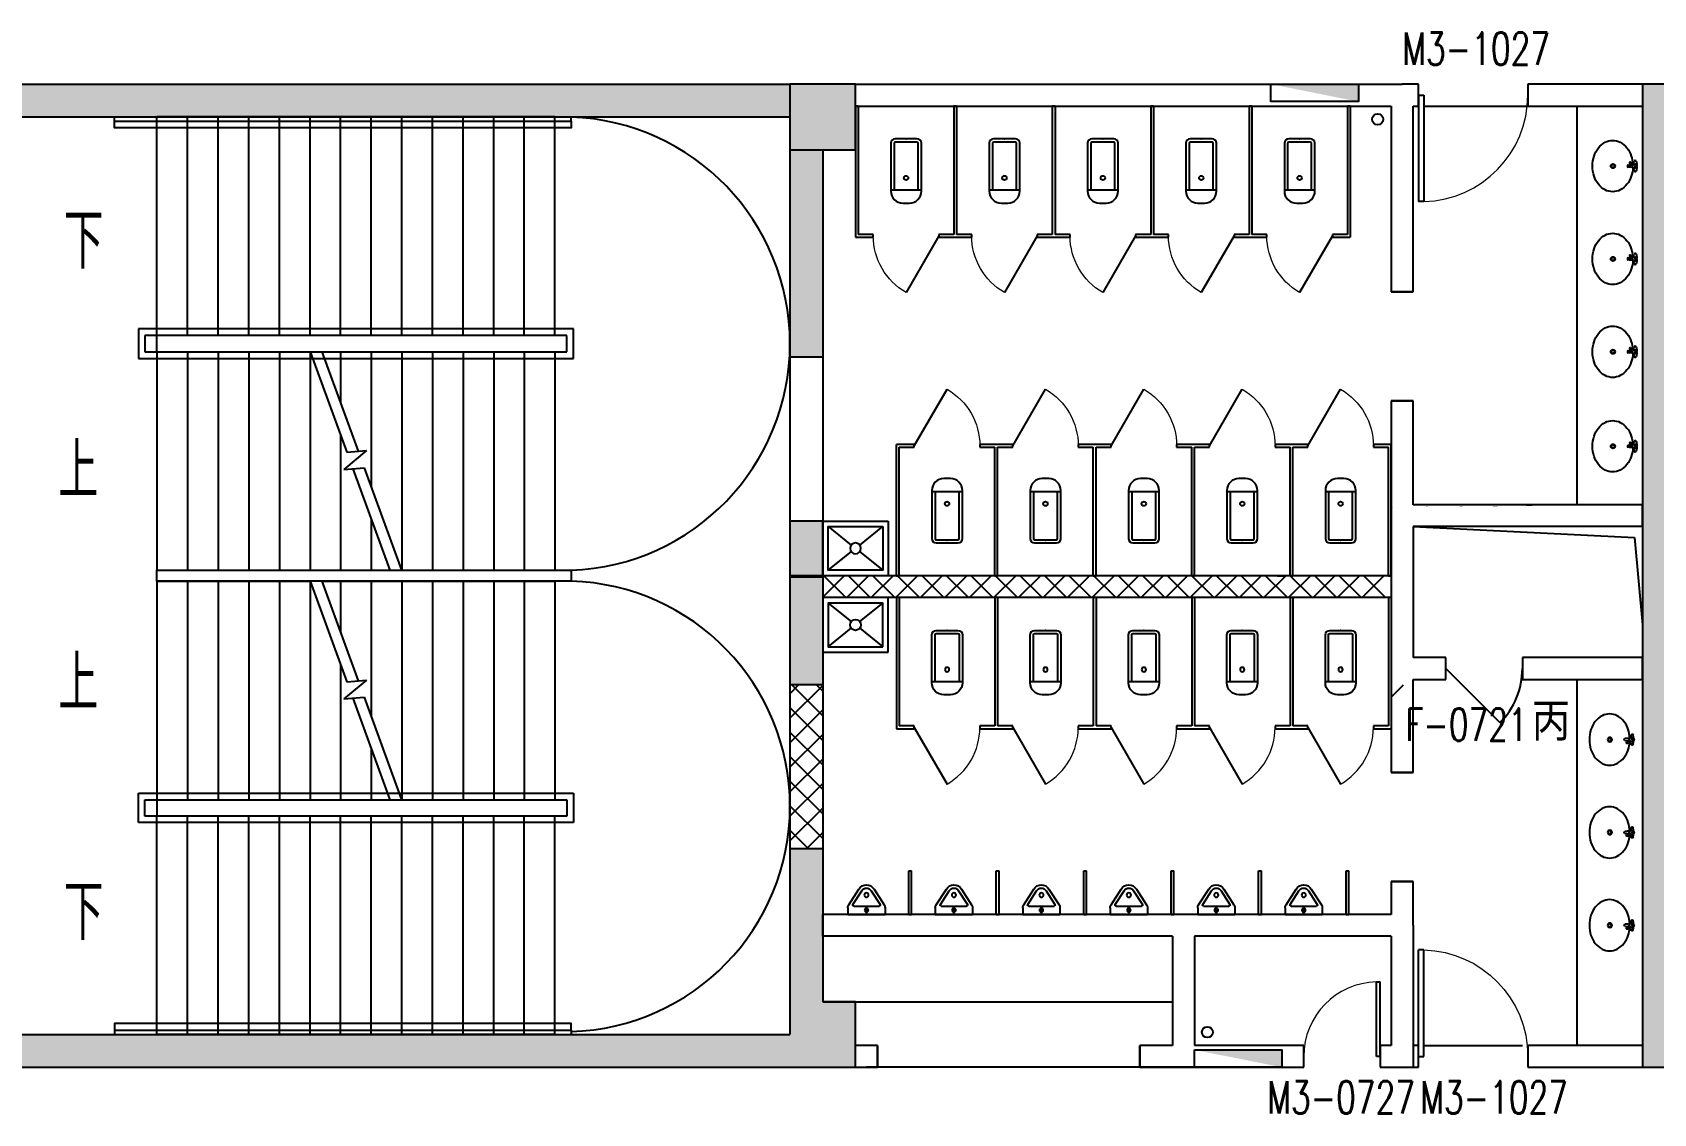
# Model space of a CAD drawing. Extents: x 1914783 to 1990581, y 313528 to 416301.
# Drawn here: x 1925515 to 1940345, y 394641 to 404538 of the extents above; entities that cross this region are included whole.
import ezdxf

# ---------------------------------------------------------------- set-up
doc = ezdxf.new("R2010")
doc.units = 0
doc.header["$LTSCALE"] = 1000
doc.header["$MEASUREMENT"] = 0
doc.linetypes.add('DASH', pattern=[0.35, 0.25, -0.1])
doc.layers.add('body', color=30, linetype='Continuous')
doc.layers.add('消防', color=222, linetype='Continuous')
doc.styles.add('_TCH_DIM', font='SIMPLEX', dxfattribs={"bigfont": 'GBCBIG'})
doc.styles.add('_TCH_WINDOW', font='txt.shx', dxfattribs={"height": 3.5, "bigfont": 'hztxt.shx'})

# ---------------------------------------------------------------- blocks, each defined once
blk = doc.blocks.new('cde')
at = {"layer": '消防'}
blk.add_hatch(color=256, dxfattribs=at).paths.add_polyline_path([(-873426.7166632321, -271674.3896962288), (-874226.7166632321, -271674.3896962288), (-873426.7166632321, -271834.3896962288)])
blk.add_lwpolyline([(-874226.7166632321, -271674.3896962288), (-873426.7166632321, -271674.3896962288), (-873426.7166632321, -271834.3896962288), (-874226.7166632321, -271834.3896962288)], close=True, dxfattribs=at)
blk = doc.blocks.new('$lvtry$00000201')
for p, q in [((-139.7834388052433, -40.0000000100008, 1e-08), (-139.7834388052433, -479.6564289897615, 1e-08)), ((-109.7834388052506, -40.0000000100008, 1e-08), (-109.7834388052433, -469.6564289897615, 1e-08)), ((99.78343880524335, -1.000080374069512e-08, 1e-08), (-99.78343880524335, -1.000080374069512e-08, 1e-08)), ((99.78343880524335, -30.0000000100008, 1e-08), (-99.78343880524335, -30.0000000100008, 1e-08)), ((109.7834388052361, -469.6564289897615, 1e-08), (109.7834388052361, -40.0000000100008, 1e-08)), ((139.7834388052361, -479.6564289897615, 1e-08), (139.7834388052433, -40.0000000100008, 1e-08)), ((139.7834388052361, -469.6564289897615, 1e-08), (-139.7834388052433, -469.6564289897615, 1e-08)), ((-29.78343880524335, -589.6564289897615, 1e-08), (29.78343880523607, -589.6564289897615, 1e-08))]:
    blk.add_line(p, q)
blk.add_circle((0, -358.6146012114659, 1e-08), 20)
for centre, radius, start, end in [((-99.78343880524335, -40.0000000100008, 1e-08), 40, 90, 180), ((-99.78343880525063, -40.0000000100008, 1e-08), 10, 90, 180), ((99.78343880523607, -40.0000000100008, 1e-08), 40, 0, 90), ((99.78343880523607, -40.0000000100008, 1e-08), 10, 0, 90), ((-29.78343880524335, -479.6564289897615, 1e-08), 110, 180, 270), ((29.78343880523607, -479.6564289897615, 1e-08), 110, 270, 0)]:
    blk.add_arc(centre, radius, start, end)
blk.add_point((0, 0))
blk = doc.blocks.new('$TCHSYS$APDOOR2D')
blk.add_line((0.5, 0), (9.094947017729283e-16, 0.8660254037844392))
at = {"lineweight": 13}
blk.add_arc((0.5, 0), 1, 120, 180, dxfattribs=at)
blk = doc.blocks.new('$DorLib2D$00000001')
for p, q in [((0.45, 0.9750000000000001), (0.5000000000000002, 0.9750000000000001)), ((0.45, 0), (0.45, 0.9750000000000001)), ((0.5, 0), (0.5, 0.9750000000000001)), ((0.5, 0), (0.45, 0))]:
    blk.add_line(p, q)
at = {"lineweight": 13}
blk.add_arc((0.475, 0), 0.975, 91.4692835813538, 180, dxfattribs=at)
blk = doc.blocks.new('$lvtry$00000194')
for p, q in [((-16.69233925083245, -26.52828659578518, 1e-08), (-16.69233925083245, -16.69233926081506, 1e-08)), ((16.69233925080334, -26.52828659578518, 1e-08), (16.69233925080334, -16.69233926081506, 1e-08))]:
    blk.add_line(p, q)
at = {"elevation": 1e-08}
blk.add_lwpolyline([(13.72152649859345, -39.03689486999792, -0.06737355819839203), (92.26126355512679, -53.38288950382048, -0.08815154047699353), (166.1700935788249, -92.90564140197239, -0.1052687078231532), (218.0973696844812, -155.2963535393974, -0.1216849278553274), (235, -223.7203959214821, -0.121684927855334), (218.0973696844885, -292.1444383035814, -0.1052687078231275), (166.1700935788467, -354.5351504409991, -0.08815154047698223), (92.26126355514862, -394.057902339162, -0.07896630954085203), (7.275957614183426e-12, -408.7203959214967, -0.07896630954085819), (-92.26126355513406, -394.0579023391729, -0.08815154047700312), (-166.1700935788322, -354.535150441021, -0.1052687078231533), (-218.0973696844885, -292.144438303596, -0.1216849278553274), (-235, -223.7203959215112, -0.1216849278553497), (-218.0973696844958, -155.2963535394192, -0.1052687078231637), (-166.170093578854, -92.90564140199422, -0.08815154047699322), (-92.26126355514862, -53.38288950383139, -0.05993496726570368), (-22.52397154361825, -39.57398654198914, -0.05993496726570368)], format="xyb", dxfattribs=at)
for centre, radius in [((-1.455191522836685e-11, -26.52828659578518, 1e-08), 16.69233925081608), ((-7.275957614183426e-12, -221.4316481974711, 1e-08), 20), ((-7.275957614183426e-12, -221.4316481974711, 1e-08), 15)]:
    blk.add_circle(centre, radius)
for centre, radius, start, end in [((-40.18135723996966, -17.32147236583114, 1e-08), 10.06450358181337, 106.6095606707905, 258.1648168314234), ((-64.2878101370734, 250.1618107285321, 1e-08), 258.7112282179222, 274.7069152505645, 282.3731635936319), ((-74.62124779871374, -196.6875086797954, 1e-08), 172.5795059260873, 71.36004855192897, 79.18732016849276), ((-28.90521497542795, -63.30408876373258, 1e-08), 6.774339234079719, 155.3439801166094, 308.3224154564381), ((-170.98009125526, 35.25583087861014, 1e-08), 166.2489730946692, 324.8410728659358, 338.1337180303948), ((-170.98009125526, 35.25583087861014, 1e-08), 169.652629299969, 324.8410728659358, 331.3523341770557), ((-28.90521497542795, -63.30408876373258, 1e-08), 3.370683028779979, 155.3439801166094, 308.3224154564381), ((100.4320496943401, -178.0699382033345, 1e-08), 169.6526292999691, 132.31406139628, 138.8253227074418), ((100.4320496943401, -178.0699382033345, 1e-08), 166.2489730946693, 125.5326775435753, 138.8253227074418), ((-12.26054571814893, -42.12725045696425, 1e-08), 10.59940537502004, 201.8923753688994, 261.7740202046142), ((-1.455191522836685e-11, -16.69233926081506, 1e-08), 16.69233925081608, 0, 180), ((-381.0866100194544, -98.94153783039656, 1e-08), 372.2172360846195, 2.398242787226626, 6.762688832811939), ((-1.455191522836685e-11, -79.69124362275761, 1e-08), 9.902517937004529, 201.7836930227817, 338.2163069772183), ((64.28781013704429, 250.1618107285321, 1e-08), 258.7112282179222, 257.626836406368, 265.2930847494355), ((381.0866100194253, -98.94153783036745, 1e-08), 372.2172360846195, 170.1008309111423, 177.6017572127734), ((74.62124779877195, -196.6875086797954, 1e-08), 172.5795059260873, 100.8126798315072, 110.4190736218762), ((40.18135723994055, -17.32147236583114, 1e-08), 10.06450358181337, 281.8351831685765, 73.39043932920947)]:
    blk.add_arc(centre, radius, start, end)
blk.add_point((-1.455191522836685e-11, -16.69233926081506, 1e-08))
blk = doc.blocks.new('$DorLib2D$00000114')
at = {"color": 0}
blk.add_line((0.4999999999999964, 3.552713678800501e-15), (-0.2071067811864751, 0.7071067811864857), dxfattribs=at)
blk.add_arc((0.5000000000013856, -1.154631945610163e-12), 1.000000000001696, 135, 180, dxfattribs=at)
blk = doc.blocks.new('$lvtry$00000221')
for p, q in [((-170, 0, 1.00000000000001e-08), (170, -3.637978807091713e-12, 1.00000000000001e-08)), ((-170, -61.14835470659455, 1.00000000000001e-08), (-170, 0, 1.00000000000001e-08)), ((-161.8924622367413, -88.44343865486735, 1.00000000000001e-08), (-69.28203202271834, -230.5818163137155, 1.00000000000001e-08)), ((-124.1736286101077, -91.45901678963855, 1.00000000000001e-08), (-43.30126991269935, -215.5818163076256, 1.00000000000001e-08)), ((-115.7951361627565, -76, 1.00000000000001e-08), (115.7951365941481, -76, 1.00000000000001e-08)), ((43.301270463322, -215.5818162915166, 1.00000000000001e-08), (124.1736290448607, -91.45901678449081, 1.00000000000001e-08)), ((69.28203258278518, -230.5818162812357, 1.00000000000001e-08), (161.8924622535633, -88.44343926462534, 1.00000000000001e-08)), ((170, -61.14835534217491, 1.00000000000001e-08), (170, -3.637978807091713e-12, 1.00000000000001e-08))]:
    blk.add_line(p, q)
for centre, radius in [((0, -38, 1.00000000000001e-08), 17.66628609890358), ((2.156957634724677e-07, -176.9798452330579, 1e-08), 20)]:
    blk.add_circle(centre, radius)
for centre, radius, start, end in [((-120, -61.14835470659455, 1.00000000000001e-08), 50, 180, 213.0863027744521), ((-115.7951361627565, -86, 1.00000000000001e-08), 10, 90, 213.0863027744521), ((115.7951365941481, -86, 1.00000000000001e-08), 10, 326.9136972608397, 90), ((120, -61.14835534217491, 1.00000000000001e-08), 50, 326.9136972608397, 0), ((2.706583472900093e-07, -190.5818162974756, 1.00000000000001e-08), 80.00000000000118, 210.0000000135458, 330.0000000132417), ((2.706583472900093e-07, -190.5818163002696, 1.00000000000001e-08), 49.99999999860439, 210.0000000102977, 330.00000001059)]:
    blk.add_arc(centre, radius, start, end)
blk.add_point((0, -38, 1.00000000000001e-08))
blk = doc.blocks.new('$lvtry$00000012')
for p, q in [((-250, -50, 1e-08), (-39.04344047215272, -218.7652476222793, 1e-08)), ((39.04344047215272, -218.7652476222793, 1e-08), (250, -50, 1e-08)), ((-250, -450, 1e-08), (-39.04344047215272, -281.2347523777207, 1e-08)), ((39.04344047215272, -281.2347523777244, 1e-08), (250, -450, 1e-08))]:
    blk.add_line(p, q)
at = {"elevation": 1e-08}
for points in [[(300, -500), (300, 0), (-300, 0), (-300, -500)], [(250, -450), (250, -50), (-250, -50), (-250, -450)]]:
    blk.add_lwpolyline(points, close=True, dxfattribs=at)
blk.add_circle((0, -250, 1e-08), 50)

msp = doc.modelspace()

# ---------------------------------------------------------------- hatches: boundary and pattern name
at = {"layer": 'body'}
for points in [[(1924644.367475134, 404064.4989114684), (1924644.367475134, 403764.4989114684), (1932444.367475134, 403764.4989114698), (1932444.367475134, 404064.4989114698)], [(1932444.367475125, 403464.4989115258), (1933044.367475125, 403464.4989115258), (1933044.367475125, 404064.4989115258), (1932444.367475125, 404064.4989115258)], [(1940244.367475102, 404064.4989114688), (1940244.367475102, 403464.4989114688), (1940844.367475102, 403464.4989114685), (1940844.367475102, 404064.4989114685)], [(1932744.367475144, 403464.4910989727), (1932444.367475144, 403464.4910989735), (1932444.367475135, 401564.4910990318), (1932744.367475135, 401564.4910990311)], [(1940444.367475102, 403464.4989114687), (1940244.367475102, 403464.4989114688), (1940244.3674751, 395664.4989114712), (1940444.3674751, 395664.4989114711)], [(1932444.367475138, 400064.4910990315), (1932444.367475136, 399551.90990436), (1932744.367475136, 399551.9099043596), (1932744.367475138, 400064.4910990311)], [(1932444.367475131, 399564.4989114642), (1932444.367475131, 398564.4910990315), (1932744.367475131, 398564.4910990311), (1932744.367475157, 399564.4989114642)], [(1932444.367475126, 395664.4989115258), (1932744.367475126, 395664.4989115258), (1932744.367475131, 397064.4910990311), (1932444.367475131, 397064.4910990316)], [(1932444.367475125, 395064.4989115258), (1933044.367475125, 395064.4989115258), (1933044.367475125, 395664.4989115258), (1932444.367475125, 395664.4989115258)], [(1940244.367475104, 395664.4989114712), (1940244.367475104, 395064.4989114712), (1940844.367475104, 395064.498911471), (1940844.367475104, 395664.498911471)], [(1924644.367475134, 395364.4989114677), (1924644.367475134, 395064.4989114677), (1932444.367475134, 395064.498911469), (1932444.367475134, 395364.498911469)]]:
    msp.add_hatch(color=256, dxfattribs=at).paths.add_polyline_path(points)
h = msp.add_hatch(dxfattribs=at)
h.set_pattern_fill('ANSI37', color=256, scale=100, style=0)
h.set_pattern_definition([(45, (-5783.259564993408, -51265.35440904807), (-112.2532015133644, 112.2532015133644), []), (135, (-5783.259564993408, -51265.35440904807), (-112.2532015133644, -112.2532015133644), [])])
h.paths.add_polyline_path([(1932444.367475149, 398564.4910990315), (1932744.367475131, 398564.4910990315), (1932744.367475131, 397064.4910990311), (1932444.367475149, 397064.4910990311)])

# ---------------------------------------------------------------- linework, layer by layer
for p, q in [((1924644.367475134, 404064.4989114684), (1932444.367475134, 404064.4989114698)), ((1933044.367475125, 404064.4989115258), (1932444.367475125, 404064.4989115258)), ((1932444.367475125, 404064.4989115258), (1932444.367475125, 403464.4989115258)), ((1933044.367475179, 404064.4989114673), (1938044.367475059, 404064.4989114708)), ((1933044.367475125, 403464.4989115258), (1933044.367475125, 404064.4989115258)), ((1938194.367475128, 404064.4989114725), (1938044.367475059, 404064.4989114708)), ((1938194.367475128, 403864.4989114594), (1938194.367475128, 404064.4989114725)), ((1940244.367475132, 404064.4989114482), (1939194.367474976, 404064.4989114726)), ((1939194.367474976, 404064.4989114726), (1939194.367474976, 403864.4989114577)), ((1940244.367475102, 404064.4989114688), (1940244.367475102, 403464.4989114688)), ((1940844.367475102, 404064.4989114685), (1940244.367475102, 404064.4989114688)), ((1933044.367475179, 403864.498911472), (1937944.367475078, 403864.4989114869)), ((1933044.367475125, 403864.4989114917), (1933044.367475105, 402663.9989115055)), ((1933069.367475125, 403864.4989114917), (1933044.367475125, 403864.4989114917)), ((1933069.367475125, 403864.4989114917), (1933069.367475105, 402688.9989115056)), ((1933944.367475117, 403864.4989114912), (1933944.367475105, 402688.9989115064)), ((1933969.367475117, 403864.4989114912), (1933944.367475117, 403864.4989114912)), ((1933969.367475117, 403864.4989114912), (1933969.367475105, 402688.9989113709)), ((1934844.367475109, 403864.4989114919), (1934844.367475105, 402688.9989113717)), ((1934869.367475109, 403864.4989114919), (1934844.367475109, 403864.4989114919)), ((1934869.367475109, 403864.4989114919), (1934869.367475105, 402688.9989115074)), ((1935744.3674751, 403864.4989114755), (1935744.367475105, 402688.9989115083)), ((1935769.3674751, 403864.4989114755), (1935744.3674751, 403864.4989114755)), ((1935769.3674751, 403864.4989114755), (1935769.367475105, 402688.9989113727)), ((1936644.367475092, 403864.4989114755), (1936644.367475105, 402688.9989113736)), ((1936669.367475092, 403864.4989114755), (1936644.367475092, 403864.4989114755)), ((1936669.367475092, 403864.4989114755), (1936669.367475002, 402688.9989113737)), ((1937544.367475084, 403864.4989114755), (1937544.367475105, 402688.9989113745)), ((1937569.367475084, 403864.4989114755), (1937544.367475084, 403864.4989114755)), ((1937569.367475084, 403864.4989114755), (1937569.367475105, 402663.9989115102)), ((1937944.367475078, 403864.4989114869), (1937944.367475074, 402164.4989115467)), ((1938144.367475063, 402164.4989115481), (1938144.367475077, 403864.4989114756)), ((1938144.367475077, 403864.4989114756), (1938194.367475128, 403864.4989114594)), ((1938244.367475086, 403864.4989114708), (1939369.367475086, 403864.4989114708)), ((1939194.367474976, 403864.4989114577), (1940244.367475132, 403864.4989114463)), ((1924644.367475134, 403764.4989114684), (1932444.367475134, 403764.4989114698)), ((1926444.367475143, 403764.4989114656), (1932444.367475134, 403764.4989114642)), ((1926444.367475134, 403764.4989115272), (1932444.367475125, 403764.4989115258)), ((1930294.367475117, 403764.4989114609), (1926654.367475117, 403764.4989114609)), ((1926654.367475117, 401764.4989114609), (1926654.367475117, 403764.4989114609)), ((1926934.367475117, 401764.4989114609), (1926934.367475117, 403764.4989114609)), ((1927214.367475117, 401764.4989114609), (1927214.367475117, 403764.4989114609)), ((1927494.367475117, 401764.4989114609), (1927494.367475117, 403764.4989114609)), ((1927774.367475117, 401764.4989114609), (1927774.367475117, 403764.4989114609)), ((1928054.367475117, 401764.4989114609), (1928054.367475117, 403764.4989114609)), ((1928334.367475117, 401764.4989114609), (1928334.367475117, 403764.4989114609)), ((1928614.367475117, 401764.4989114609), (1928614.367475117, 403764.4989114609)), ((1928894.367475117, 401764.4989114609), (1928894.367475117, 403764.4989114609)), ((1929174.367475117, 401764.4989114609), (1929174.367475117, 403764.4989114609)), ((1929454.367475117, 401764.4989114609), (1929454.367475117, 403764.4989114609)), ((1929734.367475117, 401764.4989114609), (1929734.367475117, 403764.4989114609)), ((1930014.367475117, 401764.4989114609), (1930014.367475117, 403764.4989114609)), ((1930294.367475117, 401764.4989114609), (1930294.367475117, 403764.4989114609)), ((1932444.367475134, 403764.4989114642), (1932444.367475116, 395364.4989114647)), ((1932444.367475125, 403764.4989115258), (1932444.367475108, 395364.4989115263)), ((1932444.367475125, 403464.4989115258), (1933044.367475125, 403464.4989115258)), ((1932444.367475144, 403464.4910989735), (1932444.367475135, 401564.4910990318)), ((1932744.367475144, 403464.4910989727), (1932744.367475135, 401564.4910990311)), ((1940244.36747511, 403464.4989113971), (1940244.3674751, 395664.4989114712)), ((1933044.367475105, 402663.9989115055), (1933206.867474365, 402663.9989114259)), ((1933206.867474365, 402688.9989115273), (1933069.367475105, 402688.9989115056)), ((1933206.867474365, 402663.9989114259), (1933206.867474365, 402688.9989115273)), ((1933944.367475105, 402688.9989115064), (1933806.867475586, 402688.9989115279)), ((1933806.867475586, 402688.9989115279), (1933806.867475586, 402663.9989114175)), ((1933806.867475586, 402663.9989114175), (1933956.867475125, 402663.9989114926)), ((1933956.867475117, 402663.9989114912), (1934106.867475586, 402663.9989115067)), ((1934106.867475586, 402688.9989113886), (1933969.367475105, 402688.9989113709)), ((1934106.867475586, 402663.9989115067), (1934106.867475586, 402688.9989113886)), ((1934844.367475105, 402688.9989113717), (1934706.867475586, 402688.9989113893)), ((1934706.867475586, 402688.9989113893), (1934706.867475586, 402663.9989115073)), ((1934706.867475586, 402663.9989115073), (1934856.867475117, 402663.9989114922)), ((1934856.867475109, 402663.9989114919), (1935006.867475586, 402663.9989115076)), ((1935006.867475586, 402688.998911529), (1934869.367475105, 402688.9989115074)), ((1935006.867475586, 402663.9989115076), (1935006.867475586, 402688.998911529)), ((1935744.367475105, 402688.9989115083), (1935606.867475586, 402688.9989115296)), ((1935606.867475586, 402688.9989115296), (1935606.867475586, 402663.9989115082)), ((1935606.867475586, 402663.9989115082), (1935756.867475109, 402663.9989114929)), ((1935756.8674751, 402663.9989114919), (1935906.867475586, 402663.9989115085)), ((1935906.867475586, 402688.9989113905), (1935769.367475105, 402688.9989113727)), ((1935906.867475586, 402663.9989115085), (1935906.867475586, 402688.9989113905)), ((1936644.367475105, 402688.9989113736), (1936506.867475586, 402688.9989113911)), ((1936506.867475586, 402688.9989113911), (1936506.867475586, 402663.9989115091)), ((1936506.867475586, 402663.9989115091), (1936656.8674751, 402663.9989114929)), ((1936656.867475092, 402663.9989114919), (1936806.867475586, 402663.9989114649)), ((1936806.867475586, 402688.9989114307), (1936669.367475002, 402688.9989113737)), ((1936806.867475586, 402663.9989114649), (1936806.867475586, 402688.9989114307)), ((1937544.367475105, 402688.9989113745), (1937406.867475586, 402688.9989114313)), ((1937406.867475586, 402688.9989114313), (1937406.867475586, 402663.998911477)), ((1937406.867475586, 402663.998911477), (1937569.367475105, 402663.9989115102)), ((1937944.367475074, 402164.4989115467), (1938144.367475063, 402164.4989115481)), ((1926484.367475237, 401824.4989114567), (1926484.367475237, 401554.4989114567)), ((1930464.367475237, 401824.4989114567), (1926484.367475237, 401824.4989114567)), ((1926544.367475237, 401764.4989114567), (1926544.367475237, 401614.4989114567)), ((1930404.367475237, 401764.4989114567), (1926544.367475237, 401764.4989114567)), ((1926654.367475117, 401614.4989114609), (1926654.367475117, 401764.4989114609)), ((1930294.367475117, 401764.4989114609), (1926654.367475117, 401764.4989114609)), ((1930404.367475237, 401614.4989114567), (1930404.367475237, 401764.4989114567)), ((1930464.367475237, 401554.4989114567), (1930464.367475237, 401824.4989114567)), ((1926544.367475237, 401614.4989114567), (1930404.367475237, 401614.4989114567)), ((1926654.367475117, 401614.4989114609), (1928057.158077453, 401614.4989114615)), ((1926654.367475117, 401614.4989114609), (1926654.367475117, 399614.4989114609)), ((1926934.367475117, 401614.4989114609), (1926934.367475117, 399614.4989114609)), ((1927214.367475117, 401614.4989114609), (1927214.367475117, 399614.4989114609)), ((1927494.367475117, 401614.4989114609), (1927494.367475117, 399614.4989114609)), ((1927774.367475117, 401614.4989114609), (1927774.367475117, 399614.4989114609)), ((1928054.367475117, 401614.4989114609), (1928054.367475117, 399614.4989114609)), ((1928057.158077441, 401614.4989114614), (1928392.072320439, 400694.4048372816)), ((1928163.576872715, 401614.4989114614), (1930294.367475117, 401614.4989114609)), ((1928163.57687279, 401614.4989114614), (1928495.205747471, 400703.4305744452)), ((1928334.367475117, 401614.4989114609), (1928334.367475159, 401145.2939597039)), ((1928614.367475117, 401614.4989114609), (1928614.367475098, 400376.0631906799)), ((1928894.367475117, 401614.4989114609), (1928894.367475117, 399614.4989114609)), ((1929174.367475117, 401614.4989114609), (1929174.367475117, 399614.4989114609)), ((1929454.367475117, 401614.4989114609), (1929454.367475117, 399614.4989114609)), ((1929734.367475117, 401614.4989114609), (1929734.367475117, 399614.4989114609)), ((1930014.367475117, 401614.4989114609), (1930014.367475117, 399614.4989114609)), ((1930294.367475117, 401614.4989114609), (1930294.367475117, 399614.4989114609)), ((1926484.367475237, 401554.4989114567), (1930464.367475237, 401554.4989114567)), ((1932444.367475159, 401564.4910990315), (1932444.367475145, 397064.4910990315)), ((1932444.36747515, 401564.491099093), (1932444.367475136, 397064.491099093)), ((1932744.367475135, 401564.4910990311), (1932444.367475135, 401564.4910990318)), ((1932744.367475145, 401564.4910990311), (1932744.367475131, 397064.4910990311)), ((1938144.36747507, 401164.4989115481), (1937944.367475076, 401164.4989115466)), ((1937944.367475076, 401164.4989115466), (1937944.367475086, 400114.4989114535)), ((1938144.367475102, 400214.4989114255), (1938144.36747507, 401164.4989115481)), ((1928334.367475159, 400852.9346320413), (1928334.367475117, 399614.4989114609)), ((1928569.824381531, 400709.9608359007), (1928363.783984385, 400537.0631859997)), ((1928392.072320439, 400694.4048372816), (1928569.824381531, 400709.9608359007)), ((1933419.367475139, 399564.4989114495), (1933419.367475105, 400764.9989113703)), ((1933581.867475586, 400764.9989114138), (1933419.367475105, 400764.9989113703)), ((1933444.367475139, 399564.4989114495), (1933444.367475105, 400739.9989113703)), ((1933444.367475105, 400739.9989113703), (1933581.867475586, 400739.9989113991)), ((1933581.867475586, 400739.9989113991), (1933581.867475586, 400764.9989114138)), ((1934331.86747513, 400764.998911433), (1934181.867474365, 400764.998911455)), ((1934181.867474365, 400764.998911455), (1934181.867474365, 400739.9989113998)), ((1934181.867474365, 400739.9989113998), (1934319.367475208, 400739.9989113712)), ((1934319.36747513, 399564.4989114504), (1934319.367475208, 400739.9989113712)), ((1934481.867474365, 400764.998911507), (1934331.867475122, 400764.998911433)), ((1934344.36747513, 399564.4989114504), (1934344.367475105, 400739.9989115069)), ((1934344.367475105, 400739.9989115069), (1934481.867474366, 400739.9989115504)), ((1934481.867474366, 400739.9989115504), (1934481.867474365, 400764.998911507)), ((1935231.867475122, 400764.998911434), (1935081.867475586, 400764.9989115077)), ((1935081.867475586, 400764.9989115077), (1935081.867475586, 400739.998911551)), ((1935081.867475586, 400739.998911551), (1935219.367475208, 400739.9989115078)), ((1935219.367475122, 399564.4989114504), (1935219.367475208, 400739.9989115078)), ((1935381.867474365, 400764.9989113723), (1935231.867475114, 400764.998911433)), ((1935244.367475122, 399564.4989114504), (1935244.367475208, 400739.9989113722)), ((1935244.367475208, 400739.9989113722), (1935381.867474365, 400739.9989113573)), ((1935381.867474365, 400739.9989113573), (1935381.867474365, 400764.9989113723)), ((1936131.867475114, 400764.998911434), (1935981.867475586, 400764.998911373)), ((1935981.867475586, 400764.998911373), (1935981.867475586, 400739.998911358)), ((1935981.867475586, 400739.998911358), (1936119.367475105, 400739.9989113731)), ((1936119.367475114, 399564.4989114504), (1936119.367475105, 400739.9989113731)), ((1936281.867474365, 400764.9989115089), (1936131.867475105, 400764.998911433)), ((1936144.367475114, 399564.4989114504), (1936144.367475105, 400739.9989113731)), ((1936144.367475105, 400739.9989113731), (1936281.867474365, 400739.9989113801)), ((1936281.867474365, 400739.9989113801), (1936281.867474365, 400764.9989115089)), ((1937031.867475105, 400764.998911434), (1936881.867475586, 400764.9989115095)), ((1936881.867475586, 400764.9989115095), (1936881.867475586, 400739.9989113808)), ((1936881.867475586, 400739.9989113808), (1937019.367475105, 400739.998911374)), ((1937019.367475105, 399564.4989114504), (1937019.367475105, 400739.998911374)), ((1937181.867474365, 400764.9989114224), (1937031.867475097, 400764.998911433)), ((1937044.367475105, 399564.4989114504), (1937044.367475105, 400739.9989115097)), ((1937044.367475105, 400739.9989115097), (1937181.867474365, 400739.9989115315)), ((1937181.867474365, 400739.9989115315), (1937181.867474365, 400764.9989114224)), ((1937944.367475002, 400764.9989115106), (1937781.867475586, 400764.9989114735)), ((1937781.867475586, 400764.9989114735), (1937781.867475586, 400739.9989115322)), ((1937781.867475586, 400739.9989115322), (1937919.367475002, 400739.9989115106)), ((1937919.367475097, 399564.498911434), (1937919.367475002, 400739.9989115106)), ((1937944.367475097, 399564.498911434), (1937944.367475002, 400764.9989115106)), ((1928363.783984385, 400537.0631859997), (1928549.836672924, 400553.3456144092)), ((1928549.836672924, 400553.3456144092), (1928891.576872796, 399614.4989114615)), ((1928446.703245892, 400544.3198772456), (1928785.158077438, 399614.4989114614)), ((1937944.367475086, 400114.4989114542), (1937944.367475105, 399564.4989114634)), ((1940244.367475058, 400214.4989114535), (1938144.367475102, 400214.4989114255)), ((1940244.367475058, 400014.4989114535), (1940244.367475058, 400214.4989114535)), ((1928614.367475098, 400083.7038629127), (1928614.367475117, 399614.4989114609)), ((1932444.367475138, 400064.4910990315), (1932444.367475136, 399551.90990436)), ((1932744.367475138, 400064.4910990311), (1932444.367475138, 400064.4910990315)), ((1932744.367475138, 400064.4910990311), (1932744.367475136, 399551.9099043596)), ((1938144.367475086, 400014.4989114539), (1940170.539743021, 399913.6326001001)), ((1938144.367475103, 400014.4989114229), (1938144.367475086, 399464.4989114485)), ((1940244.367475058, 400014.4989114535), (1938144.367475103, 400014.4989114229)), ((1940170.539743021, 399913.6326001001), (1940244.367475104, 399114.498911451)), ((1926654.367475117, 399614.4989114609), (1928785.158077426, 399614.4989114614)), ((1926654.367475117, 399514.4989114612), (1928057.158077423, 399514.4989114615)), ((1926654.367475117, 399514.4989114612), (1926654.367475117, 397514.4989114612)), ((1926934.367475117, 399514.4989114612), (1926934.367475117, 397514.4989114612)), ((1927214.367475117, 399514.4989114612), (1927214.367475117, 397514.4989114612)), ((1927494.367475117, 399514.4989114612), (1927494.367475117, 397514.4989114612)), ((1927774.367475117, 399514.4989114612), (1927774.367475117, 397514.4989114612)), ((1928054.367475117, 399514.4989114612), (1928054.367475117, 397514.4989114612)), ((1928057.158077441, 399514.4989114614), (1928392.072320217, 398594.4048379763)), ((1928163.576872878, 399514.4989114615), (1930294.367475117, 399514.4989114612)), ((1928163.57687279, 399514.4989114614), (1928495.205747212, 398603.4305751367)), ((1928334.367475117, 399514.4989114612), (1928334.367475098, 399045.2939603076)), ((1928614.367475117, 399514.4989114612), (1928614.367475159, 398276.0631908062)), ((1928891.576872732, 399614.4989114615), (1930294.367475117, 399614.4989114609)), ((1928894.367475117, 399514.4989114612), (1928894.367475117, 397514.4989114612)), ((1929174.367475117, 399514.4989114612), (1929174.367475117, 397514.4989114612)), ((1929454.367475117, 399514.4989114612), (1929454.367475117, 397514.4989114612)), ((1929734.367475117, 399514.4989114612), (1929734.367475117, 397514.4989114612)), ((1930014.367475117, 399514.4989114612), (1930014.367475117, 397514.4989114612)), ((1930294.367475117, 399514.4989114612), (1930294.367475117, 397514.4989114612)), ((1932444.367475131, 399564.4989114642), (1932444.367475131, 398564.4910990315)), ((1932744.367475157, 399564.4989114642), (1932444.367475131, 399564.4989114642)), ((1932744.367475136, 399551.9099043596), (1932444.367475136, 399551.90990436)), ((1932744.367475144, 399369.6123111367), (1932939.254075442, 399564.4989114344)), ((1932744.367475157, 399564.4989114642), (1932744.367475131, 398564.4910990311)), ((1937944.367475105, 399564.4989114634), (1932744.367475157, 399564.4989114642)), ((1932954.64914742, 399364.4989114488), (1932754.649147435, 399564.4989114339)), ((1932963.760478482, 399364.4989114488), (1933163.760478469, 399564.4989114351)), ((1933179.155550448, 399364.4989114483), (1932979.155550461, 399564.4989114346)), ((1933188.266881509, 399364.4989114483), (1933388.266881496, 399564.4989114357)), ((1933403.661953475, 399364.4989114478), (1933203.661953487, 399564.4989114351)), ((1933412.773284535, 399364.4989114477), (1933612.773284524, 399564.4989114363)), ((1933419.367475139, 399564.4989114495), (1933444.367475139, 399564.4989114495)), ((1933628.168356502, 399364.4989114474), (1933428.168356514, 399564.4989114358)), ((1933637.279687561, 399364.4989114472), (1933837.279687551, 399564.498911437)), ((1933852.67475953, 399364.4989114468), (1933652.67475954, 399564.4989114365)), ((1933861.786090587, 399364.4989114468), (1934061.786090578, 399564.4989114376)), ((1934077.181162557, 399364.4989114462), (1933877.181162566, 399564.498911437)), ((1934086.292493613, 399364.4989114462), (1934286.292493606, 399564.4989114382)), ((1934301.687565584, 399364.4989114456), (1934101.687565592, 399564.4989114376)), ((1934310.79889664, 399364.4989114457), (1934510.798896633, 399564.4989114389)), ((1934319.36747513, 399564.4989114504), (1934344.36747513, 399564.4989114504)), ((1934526.193968611, 399364.4989114453), (1934326.193968618, 399564.4989114384)), ((1934535.305299666, 399364.4989114451), (1934735.30529966, 399564.4989114394)), ((1934750.700371638, 399364.4989114448), (1934550.700371644, 399564.4989114391)), ((1934759.811702692, 399364.4989114447), (1934959.811702688, 399564.4989114401)), ((1934975.206774666, 399364.4989114442), (1934775.20677467, 399564.4989114397)), ((1934984.318105719, 399364.4989114442), (1935184.318105715, 399564.4989114407)), ((1935199.713177693, 399364.4989114436), (1934999.713177696, 399564.4989114403)), ((1935208.824508745, 399364.4989114436), (1935408.824508742, 399564.4989114413)), ((1935219.367475122, 399564.4989114504), (1935244.367475122, 399564.4989114504)), ((1935424.21958072, 399364.4989114432), (1935224.219580722, 399564.4989114408)), ((1935433.330911771, 399364.4989114432), (1935633.33091177, 399564.498911442)), ((1935648.725983747, 399364.4989114427), (1935448.725983748, 399564.4989114415)), ((1935657.837314797, 399364.4989114427), (1935857.837314797, 399564.4989114426)), ((1935873.232386774, 399364.4989114422), (1935673.232386774, 399564.4989114422)), ((1935882.343717823, 399364.4989114421), (1936082.343717824, 399564.4989114432)), ((1936097.738789802, 399364.4989114418), (1935897.738789801, 399564.4989114428)), ((1936106.850120849, 399364.4989114417), (1936306.850120852, 399564.4989114439)), ((1936119.367475114, 399564.4989114504), (1936144.367475114, 399564.4989114504)), ((1936322.245192829, 399364.4989114411), (1936122.245192827, 399564.4989114434)), ((1936331.356523876, 399364.4989114412), (1936531.356523879, 399564.4989114446)), ((1936546.751595856, 399364.4989114406), (1936346.751595853, 399564.498911444)), ((1936555.862926902, 399364.4989114406), (1936755.862926906, 399564.4989114451)), ((1936771.257998883, 399364.4989114401), (1936571.257998879, 399564.4989114447)), ((1936780.369329928, 399364.49891144), (1936980.369329934, 399564.4989114456)), ((1936995.764401911, 399364.4989114396), (1936795.764401905, 399564.4989114453)), ((1937004.875732955, 399364.4989114396), (1937204.875732961, 399564.4989114463)), ((1937019.367475105, 399564.4989114504), (1937044.367475105, 399564.4989114504)), ((1937220.270804938, 399364.4989114392), (1937020.270804931, 399564.498911446)), ((1937229.382135981, 399364.4989114391), (1937429.382135988, 399564.498911447)), ((1937444.777207965, 399364.4989114385), (1937244.777207957, 399564.4989114465)), ((1937453.888539007, 399364.4989114386), (1937653.888539016, 399564.4989114477)), ((1937669.283610992, 399364.498911438), (1937469.283610983, 399564.4989114472)), ((1937678.394942033, 399364.498911438), (1937878.394942043, 399564.4989114482)), ((1937893.79001402, 399364.4989114376), (1937693.790014009, 399564.4989114478)), ((1937919.367475097, 399564.498911434), (1937944.367475097, 399564.498911434)), ((1937944.367475098, 399564.4989114485), (1937944.3674751, 399364.4682829194)), ((1937944.36747512, 399364.4989114397), (1932744.367475157, 399364.4989114404)), ((1933419.367475139, 399364.4682829184), (1933419.367475208, 398163.9682829114)), ((1933444.367475139, 399364.4682829184), (1933419.367475139, 399364.4682829184)), ((1933444.367475139, 399364.4682829184), (1933444.367475105, 398188.968283047)), ((1934319.36747513, 399364.4682829175), (1934319.367475208, 398188.9682830461)), ((1934344.36747513, 399364.4682829175), (1934319.36747513, 399364.4682829175)), ((1934344.36747513, 399364.4682829175), (1934344.367475105, 398188.9682829104)), ((1935219.367475122, 399364.4682829175), (1935219.367475208, 398188.9682829095)), ((1935244.367475122, 399364.4682829175), (1935219.367475122, 399364.4682829175)), ((1935244.367475122, 399364.4682829175), (1935244.367475105, 398188.9682829095)), ((1936119.367475114, 399364.4682829175), (1936119.367475105, 398188.9682829086)), ((1936144.367475114, 399364.4682829175), (1936119.367475114, 399364.4682829175)), ((1936144.367475114, 399364.4682829175), (1936144.367475105, 398188.9682829086)), ((1937019.367475105, 399364.4682829175), (1937019.367475105, 398188.9682829077)), ((1937044.367475105, 399364.4682829175), (1937019.367475105, 399364.4682829175)), ((1937044.367475105, 399364.4682829175), (1937044.367475105, 398188.9682829076)), ((1937919.367475097, 399364.4682829339), (1937919.367475105, 398188.9682829067)), ((1937944.367475097, 399364.4682829339), (1937919.367475097, 399364.4682829339)), ((1937944.36747512, 399364.4989114397), (1937944.367475086, 398714.4989114516)), ((1937944.367475097, 399364.4682829339), (1937944.367475105, 398163.9682829067)), ((1938144.367475086, 399464.4989114485), (1938144.367475122, 398814.4989114497)), ((1938444.367475055, 398814.4989114279), (1938144.367475122, 398814.4989114497)), ((1938444.367475055, 398614.4989114571), (1938444.367475055, 398814.4989114279)), ((1940244.367475058, 398814.498911451), (1939144.367475055, 398814.4989114283)), ((1939144.367475055, 398814.4989114283), (1939144.367475055, 398614.4989114584)), ((1940244.367475058, 398614.498911451), (1940244.367475058, 398814.498911451)), ((1928334.367475098, 398752.9346321959), (1928334.367475117, 397514.4989114612)), ((1937944.367475086, 398714.4989114517), (1937944.367475115, 397764.4989114612)), ((1928569.824381531, 398609.960835901), (1928363.783984385, 398437.063186)), ((1928392.072320217, 398594.4048379763), (1928569.824381531, 398609.960835901)), ((1932744.367475131, 398564.4910990311), (1932444.367475131, 398564.4910990315)), ((1937944.367475104, 398452.2485685924), (1938056.615851919, 398564.496945407)), ((1938144.367475103, 398614.4989114472), (1938444.367475055, 398614.4989114571)), ((1938144.367475098, 397764.4989114611), (1938144.367475103, 398614.4989114472)), ((1939144.367475055, 398614.4989114584), (1940244.367475058, 398614.498911451)), ((1928363.783984385, 398437.063186), (1928549.836672663, 398453.3456151006)), ((1928446.703245673, 398444.3198779406), (1928785.158077475, 397514.4989114615)), ((1928549.836672663, 398453.3456151006), (1928891.576872762, 397514.4989114614)), ((1933581.867474365, 398188.9682830016), (1933444.367475105, 398188.968283047)), ((1933581.867474365, 398163.9682829169), (1933581.867474365, 398188.9682830016)), ((1934319.367475208, 398188.9682830461), (1934181.867475586, 398188.9682830009)), ((1934181.867475586, 398188.9682830009), (1934181.867475586, 398163.9682829322)), ((1934481.867474366, 398188.9682828503), (1934344.367475105, 398188.9682829104)), ((1934481.867474365, 398163.9682829103), (1934481.867474366, 398188.9682828503)), ((1935219.367475208, 398188.9682829095), (1935081.867474365, 398188.9682828498)), ((1935081.867474365, 398188.9682828498), (1935081.867474365, 398163.9682829097)), ((1935381.867475586, 398188.9682828173), (1935244.367475105, 398188.9682829095)), ((1935381.867475586, 398163.9682829094), (1935381.867475586, 398188.9682828173)), ((1936119.367475105, 398188.9682829086), (1935981.867475586, 398188.9682828166)), ((1935981.867475586, 398188.9682828166), (1935981.867475586, 398163.9682829087)), ((1936281.867475586, 398188.9682829559), (1936144.367475105, 398188.9682829086)), ((1936281.867475586, 398163.9682829084), (1936281.867475586, 398188.9682829559)), ((1937019.367475105, 398188.9682829077), (1936881.867474365, 398188.9682829552)), ((1936881.867474365, 398188.9682829552), (1936881.867474365, 398163.9682829078)), ((1937181.867474365, 398188.9682829442), (1937044.367475105, 398188.9682829076)), ((1937181.867474365, 398163.9682828904), (1937181.867474365, 398188.9682829442)), ((1937919.367475105, 398188.9682829067), (1937781.867475586, 398188.9682829436)), ((1937781.867475586, 398188.9682829436), (1937781.867475586, 398163.968282872)), ((1933419.367475208, 398163.9682829114), (1933581.867474365, 398163.9682829169)), ((1934181.867475586, 398163.9682829322), (1934331.86747513, 398163.9682829349)), ((1934331.867475122, 398163.9682829349), (1934481.867474365, 398163.9682829103)), ((1935081.867474365, 398163.9682829097), (1935231.867475122, 398163.9682829339)), ((1935231.867475114, 398163.9682829349), (1935381.867475586, 398163.9682829094)), ((1935981.867475586, 398163.9682829087), (1936131.867475114, 398163.9682829339)), ((1936131.867475105, 398163.9682829349), (1936281.867475586, 398163.9682829084)), ((1936881.867474365, 398163.9682829078), (1937031.867475105, 398163.9682829339)), ((1937031.867475097, 398163.9682829349), (1937181.867474365, 398163.9682828904)), ((1937781.867475586, 398163.968282872), (1937944.367475105, 398163.9682829067)), ((1928614.367475159, 397983.7038627346), (1928614.367475117, 397514.4989114612)), ((1937944.367475115, 397764.4989114612), (1938144.367475098, 397764.4989114611)), ((1926484.367475237, 397304.4989114567), (1926484.367475237, 397574.4989114567)), ((1926484.367475237, 397574.4989114567), (1930464.367475237, 397574.4989114567)), ((1926544.367475237, 397364.4989114567), (1926544.367475237, 397514.4989114567)), ((1926544.367475237, 397514.4989114567), (1930404.367475237, 397514.4989114567)), ((1926654.367475117, 397514.4989114612), (1926654.367475117, 397364.4989114612)), ((1926654.367475117, 397514.4989114612), (1928785.158077424, 397514.4989114614)), ((1928891.576872819, 397514.4989114614), (1930294.367475117, 397514.4989114612)), ((1930404.367475237, 397514.4989114567), (1930404.367475237, 397364.4989114567)), ((1930464.367475237, 397574.4989114567), (1930464.367475237, 397304.4989114567)), ((1930464.367475237, 397304.4989114567), (1926484.367475237, 397304.4989114567)), ((1930404.367475237, 397364.4989114567), (1926544.367475237, 397364.4989114567)), ((1930294.367475117, 397364.4989114612), (1926654.367475117, 397364.4989114612)), ((1926654.367475117, 395364.4989114612), (1926654.367475117, 397364.4989114612)), ((1926934.367475117, 395364.4989114612), (1926934.367475117, 397364.4989114612)), ((1927214.367475117, 395364.4989114612), (1927214.367475117, 397364.4989114612)), ((1927494.367475117, 395364.4989114612), (1927494.367475117, 397364.4989114612)), ((1927774.367475117, 395364.4989114612), (1927774.367475117, 397364.4989114612)), ((1928054.367475117, 395364.4989114612), (1928054.367475117, 397364.4989114612)), ((1928334.367475117, 395364.4989114612), (1928334.367475117, 397364.4989114612)), ((1928614.367475117, 395364.4989114612), (1928614.367475117, 397364.4989114612)), ((1928894.367475117, 395364.4989114612), (1928894.367475117, 397364.4989114612)), ((1929174.367475117, 395364.4989114612), (1929174.367475117, 397364.4989114612)), ((1929454.367475117, 395364.4989114612), (1929454.367475117, 397364.4989114612)), ((1929734.367475117, 395364.4989114612), (1929734.367475117, 397364.4989114612)), ((1930014.367475117, 395364.4989114612), (1930014.367475117, 397364.4989114612)), ((1930294.367475117, 395364.4989114612), (1930294.367475117, 397364.4989114612)), ((1932444.367475131, 397064.4910990316), (1932444.367475126, 395664.4910989743)), ((1932744.367475131, 397064.4910990311), (1932444.367475131, 397064.4910990316)), ((1932744.367475131, 397064.4910990311), (1932744.367475126, 395664.4910989738)), ((1933531.867475068, 396464.4989114736), (1933531.867475068, 396864.4989114736)), ((1933531.867475068, 396864.4989114736), (1933556.867475068, 396864.4989114736)), ((1933556.867475068, 396464.4989114736), (1933556.867475068, 396864.4989114736)), ((1934331.867475068, 396464.4989114736), (1934331.867475068, 396864.4989114736)), ((1934331.867475068, 396864.4989114736), (1934356.867475068, 396864.4989114736)), ((1934356.867475068, 396464.4989114736), (1934356.867475068, 396864.4989114736)), ((1935131.867475068, 396464.4989114736), (1935131.867475068, 396864.4989114736)), ((1935131.867475068, 396864.4989114736), (1935156.867475068, 396864.4989114736)), ((1935156.867475068, 396464.4989114736), (1935156.867475068, 396864.4989114736)), ((1935931.867475068, 396464.4989114736), (1935931.867475068, 396864.4989114736)), ((1935931.867475068, 396864.4989114736), (1935956.867475068, 396864.4989114736)), ((1935956.867475068, 396464.4989114736), (1935956.867475068, 396864.4989114736)), ((1936731.867475068, 396464.4989114736), (1936731.867475068, 396864.4989114736)), ((1936731.867475068, 396864.4989114736), (1936756.867475068, 396864.4989114736)), ((1936756.867475068, 396464.4989114736), (1936756.867475068, 396864.4989114736)), ((1937531.867475068, 396464.4989114736), (1937531.867475068, 396864.4989114736)), ((1937531.867475068, 396864.4989114736), (1937556.867475068, 396864.4989114736)), ((1937556.867475068, 396464.4989114736), (1937556.867475068, 396864.4989114736)), ((1938144.367475091, 396764.4989114611), (1937944.367475098, 396764.4989114612)), ((1937944.367475098, 396764.4989114612), (1937944.36747505, 396464.4989114448)), ((1938144.367475086, 396364.4989114732), (1938144.367475091, 396764.4989114611)), ((1936044.867475056, 396464.4989114738), (1932744.367475118, 396464.4989114745)), ((1932744.367475118, 396264.4989114745), (1932744.367475118, 396464.4989114745)), ((1933531.867475068, 396464.4989114736), (1933556.867475068, 396464.4989114736)), ((1934331.867475068, 396464.4989114736), (1934356.867475068, 396464.4989114736)), ((1935131.867475068, 396464.4989114736), (1935156.867475068, 396464.4989114736)), ((1935931.867475068, 396464.4989114736), (1935956.867475068, 396464.4989114736)), ((1937944.36747505, 396464.4989114448), (1936044.867475056, 396464.4989114738)), ((1936731.867475068, 396464.4989114736), (1936756.867475068, 396464.4989114736)), ((1937531.867475068, 396464.4989114736), (1937556.867475068, 396464.4989114736)), ((1935944.867475053, 396264.4989114626), (1932744.367475118, 396264.4989114745)), ((1935944.867475053, 396264.4989114626), (1935944.867475052, 395264.4989114828)), ((1936144.867475052, 396264.4989115092), (1936144.867475052, 395264.4989114723)), ((1937944.367475053, 396264.4989115088), (1936144.867475052, 396264.4989115092)), ((1937944.367475053, 396264.4989115088), (1937944.367475052, 395264.4989114718)), ((1938144.367475086, 396364.4989114732), (1938144.367475154, 395064.4989114747)), ((1932444.367475125, 395664.4989115258), (1932444.367475179, 395364.4989114814)), ((1933044.367475125, 395664.4989115258), (1932744.367475121, 395664.4989113363)), ((1932744.367475126, 395664.4910989738), (1935944.867475056, 395664.4910989732)), ((1933044.367475125, 395064.4989115258), (1933044.367475125, 395664.4989115258)), ((1940244.367475104, 395664.4989114712), (1940244.367475104, 395064.4989114712)), ((1924644.367475134, 395364.4989114677), (1932444.367475134, 395364.498911469)), ((1926444.367475143, 395364.4989114648), (1932444.367475116, 395364.4989114647)), ((1926444.367475134, 395364.4989115264), (1932444.367475108, 395364.4989115263)), ((1930294.367475117, 395364.4989114612), (1926654.367475117, 395364.4989114612)), ((1933244.617475128, 395264.4989114749), (1933044.367475134, 395264.4989114748)), ((1933244.617475128, 395064.4989114783), (1933244.617475128, 395264.4989114749)), ((1935944.867475052, 395264.4989114828), (1935644.617474976, 395264.4989114815)), ((1935644.617474976, 395264.4989114815), (1935644.617474976, 395064.4989114777)), ((1937144.367475053, 395264.4989115041), (1936144.867475052, 395264.4989114723)), ((1937144.367475053, 395064.4989115044), (1937144.367475053, 395264.4989115041)), ((1937944.367475052, 395264.4989114718), (1937844.367475053, 395264.4989115039)), ((1937844.367475053, 395264.4989115039), (1937844.367475053, 395064.4989115046)), ((1938194.367475128, 395264.4989114664), (1938144.367475085, 395264.4989114734)), ((1938144.367475085, 395264.4989114734), (1938144.367475085, 395064.4989114734)), ((1938194.367475128, 395064.4989114678), (1938194.367475128, 395264.4989114664)), ((1938244.367475086, 395264.4989114734), (1939144.367475086, 395264.4989114732)), ((1940244.367475129, 395264.4989114338), (1939194.367474976, 395264.4989114661)), ((1939194.367474976, 395264.4989114661), (1939194.367474976, 395064.4989114675)), ((1924644.367475134, 395064.4989114677), (1932444.367475134, 395064.498911469)), ((1932444.367475125, 395064.4989115258), (1933044.367475125, 395064.4989115258)), ((1933044.367475134, 395064.4989114748), (1933244.617475128, 395064.4989114783)), ((1936144.617475095, 395064.498911474), (1933144.617475095, 395064.4989114745)), ((1935644.617474976, 395064.4989114777), (1936044.867475056, 395064.498911474)), ((1936044.867475056, 395064.498911474), (1937144.367475053, 395064.4989115044)), ((1937844.367475053, 395064.4989115046), (1938144.367475154, 395064.4989114747)), ((1938144.367475085, 395064.4989114734), (1938194.367475128, 395064.4989114678)), ((1939194.367474976, 395064.4989114675), (1940244.367475129, 395064.4989114343)), ((1940244.367475104, 395064.4989114712), (1940844.367475104, 395064.498911471))]:
    msp.add_line(p, q, dxfattribs=at)
at = {"layer": 'body', "linetype": 'DASH'}
for p, q in [((1938144.367475071, 402164.4989114538), (1937944.367475071, 402164.4989114524)), ((1937944.367475078, 401164.4989114524), (1938144.367475078, 401164.4989114538)), ((1938144.367475086, 397764.4989114737), (1937944.367475086, 397764.4989114737)), ((1937944.367475086, 396764.4989114737), (1938144.367475086, 396764.4989114737)), ((1933244.617475096, 395264.4989114748), (1933244.617475096, 395064.4989114748)), ((1935644.617475096, 395064.4989114741), (1935644.617475096, 395264.4989114741))]:
    msp.add_line(p, q, dxfattribs=at)
at = {"layer": 'body'}
for points in [[(1940244.367475051, 403864.4989114763), (1940244.367475105, 400214.4989114859), (1939644.367475099, 400214.4989114926), (1939644.367475071, 403864.4989114717)], [(1926374.367475117, 403664.4989113163), (1926264.367475117, 403664.4989113163), (1926264.367475117, 403724.4989113163), (1930441.831365291, 403724.4989112325), (1930441.831365291, 403664.4989112325)], [(1926654.367475117, 399614.4989114536), (1930444.367475134, 399614.4989114533), (1930444.367475134, 399514.4989114533), (1926654.367475117, 399514.4989114536)], [(1940244.367475053, 398614.498911451), (1940244.367475104, 395264.4989114726), (1939644.367475104, 395264.4989114729), (1939644.367475075, 398614.4989114513)], [(1926374.367475117, 395464.498911591), (1926264.367475117, 395464.498911591), (1926264.367475117, 395404.498911591), (1930441.831365291, 395404.4989116748), (1930441.831365291, 395464.4989116748)]]:
    msp.add_lwpolyline(points, close=True, dxfattribs=at)
for points in [[(1926264.367475117, 403724.4989113163), (1926264.367475117, 403764.4989113163)], [(1930441.831365291, 403724.4989112325), (1930441.831365291, 403764.4989112325)], [(1926264.367475117, 395404.498911591), (1926264.367475117, 395364.498911591)], [(1930441.831365291, 395404.4989116748), (1930441.831365291, 395364.4989116748)]]:
    msp.add_lwpolyline(points, dxfattribs=at)
for points in [[(1926310.408989821, 402636.614622705, 0, 0, 0), (1931464.393838623, 402636.614622705, 0, 0, 0), (1931464.393838623, 400536.614622705, 0, 0, 0), (1928519.367475143, 400536.614622705, 120, 0, 0), (1928069.367475143, 400536.614622705, 0, 0, 0)], [(1926290.27527014, 400536.614622705, 0, 0, 0), (1927369.367475143, 400536.614622705, 120, 0, 0), (1927819.367475143, 400536.614622705, 0, 0, 0)], [(1926290.27527014, 398592.3832002085, 0, 0, 0), (1927369.367475143, 398592.3832002085, 120, 0, 0), (1927819.367475143, 398592.3832002085, 0, 0, 0)], [(1926310.408989821, 396492.3832002085, 0, 0, 0), (1931464.393838623, 396492.3832002085, 0, 0, 0), (1931464.393838623, 398592.3832002085, 0, 0, 0), (1928519.367475143, 398592.3832002085, 120, 0, 0), (1928069.367475143, 398592.3832002085, 0, 0, 0)]]:
    msp.add_lwpolyline(points, format="xyseb", dxfattribs=at)
at = {"layer": 'body', "const_width": 1}
msp.add_lwpolyline([(1932744.36747513, 399364.5067241258), (1938144.367475086, 399364.5067241136), (1938144.367475086, 400014.5067241304), (1940244.367475103, 400014.50672413), (1940244.367475058, 400214.50672413), (1937944.367475086, 400214.5067241136), (1937944.367475083, 399564.506724125), (1932744.36747513, 399564.5067241105)], close=True, dxfattribs=at)
at = {"layer": 'body'}
for centre, radius, start, end in [((1930368.750191192, 401688.8816275105), 2075.760493476266, 272.0876734368254, 87.91232656317463), ((1930382.324022681, 397453.2042368082), 2062.228194382667, 271.7240402688443, 88.27595973115574)]:
    msp.add_arc(centre, radius, start, end, dxfattribs=at)
at = {"layer": '消防', "linetype": 'Continuous'}
for centre in [(1937821.029010162, 403742.6957000002), (1936263.198427766, 395386.3021182172)]:
    msp.add_circle(centre, 50, dxfattribs=at)

# ---------------------------------------------------------------- block references
at = {"layer": 'body'}
ref = msp.add_blockref('$DorLib2D$00000001', (1938694.367475086, 403964.4989114708), dxfattribs=dict(at, xscale=-1000, yscale=-1000, zscale=-1000, rotation=4.940819712028292e-12))
ref.add_attrib('A', 'M3-1027', (1938046.867475086, 404240.7489114708), dxfattribs={"height": 297.5, "style": '_TCH_WINDOW', "width": 0.7058823529411765})
for name, p, rotation in [('$lvtry$00000201', (1933506.867475126, 403564.4989114946, -1.000000793283107e-08), 359.9999999999959), ('$lvtry$00000201', (1934406.867475118, 403564.4989114942, -1.000000793283107e-08), 359.9999999999959), ('$lvtry$00000201', (1935306.86747511, 403564.4989114949, -1.000000793283107e-08), 359.9999999999959), ('$lvtry$00000201', (1936206.867475101, 403564.4989114949, -1.000000793283107e-08), 359.9999999999959), ('$lvtry$00000201', (1937106.867475093, 403564.4989114949, -1.000000793283107e-08), 359.9999999999959), ('$lvtry$00000194', (1940194.367610574, 403314.4989114936, -1.000000793283107e-08), 269.9999999995998), ('$lvtry$00000194', (1940194.367610574, 402464.4989114936, -1.000000793283107e-08), 269.9999999995998), ('$lvtry$00000194', (1940194.367610574, 401614.4989114936, -1.000000793283107e-08), 269.9999999995998), ('$lvtry$00000194', (1940194.367610574, 400749.4989114936, -1.000000793283107e-08), 269.9999999995998), ('$lvtry$00000201', (1933881.867475129, 399864.4989114301, -1.000000793283107e-08), 179.9999999999959), ('$lvtry$00000201', (1934781.867475121, 399864.4989114311, -1.000000793283107e-08), 179.9999999999959), ('$lvtry$00000201', (1935681.867475113, 399864.4989114311, -1.000000793283107e-08), 179.9999999999959), ('$lvtry$00000201', (1936581.867475104, 399864.4989114311, -1.000000793283107e-08), 179.9999999999959), ('$lvtry$00000201', (1937481.867475096, 399864.4989114311, -1.000000793283107e-08), 179.9999999999959), ('$lvtry$00000012', (1933044.367475147, 399364.468282918), 359.9999999997298)]:
    msp.add_blockref(name, p, dxfattribs=dict(at, rotation=rotation))
for name, p, xscale, yscale, zscale, rotation in [('$TCHSYS$APDOOR2D', (1933506.867475125, 402676.4989114922), 600, -600, 25, 5.928983654524957e-11), ('$TCHSYS$APDOOR2D', (1934406.867475117, 402676.4989114917), 600, -600, 25, 5.928983654524957e-11), ('$TCHSYS$APDOOR2D', (1935306.867475109, 402676.4989114924), 600, -600, 25, 5.928983654524957e-11), ('$TCHSYS$APDOOR2D', (1936206.8674751, 402676.4989114924), 600, -600, 25, 5.928983654524957e-11), ('$TCHSYS$APDOOR2D', (1937106.867475092, 402676.4989114924), 600, -600, 25, 5.928983654524957e-11), ('$TCHSYS$APDOOR2D', (1933881.867475131, 400752.4989114326), 600, -600, 25, 180.0000000000592), ('$TCHSYS$APDOOR2D', (1934781.867475122, 400752.4989114335), 600, -600, 25, 180.0000000000592), ('$TCHSYS$APDOOR2D', (1935681.867475114, 400752.4989114335), 600, -600, 25, 180.0000000000592), ('$TCHSYS$APDOOR2D', (1936581.867475106, 400752.4989114335), 600, -600, 25, 180.0000000000592), ('$TCHSYS$APDOOR2D', (1937481.867475097, 400752.4989114335), 600, -600, 25, 180.0000000000592), ('$DorLib2D$00000114', (1938794.367475085, 398714.4989114514), 700, 700, 700, 179.9999999999818), ('$TCHSYS$APDOOR2D', (1933881.867475131, 398176.4682829353), 600, 600, 25, 179.9999999999407), ('$TCHSYS$APDOOR2D', (1934781.867475122, 398176.4682829344), 600, 600, 25, 179.9999999999407), ('$TCHSYS$APDOOR2D', (1935681.867475115, 398176.4682829344), 600, 600, 25, 179.9999999999407), ('$TCHSYS$APDOOR2D', (1936581.867475106, 398176.4682829344), 600, 600, 25, 179.9999999999407), ('$TCHSYS$APDOOR2D', (1937481.867475097, 398176.4682829344), 600, 600, 25, 179.9999999999407)]:
    msp.add_blockref(name, p, dxfattribs=dict(at, xscale=xscale, yscale=yscale, zscale=zscale, rotation=rotation))
for name, p, yscale, rotation in [('$lvtry$00000012', (1933044.367475147, 399564.4989114499), -0.9999999999999996, 2.703032757587941e-10), ('$lvtry$00000201', (1933881.867475129, 399064.4682829378, -1.000000793283107e-08), -1, 180.0000000000041), ('$lvtry$00000201', (1934781.867475121, 399064.4682829368, -1.000000793283107e-08), -1, 180.0000000000041), ('$lvtry$00000201', (1935681.867475113, 399064.4682829368, -1.000000793283107e-08), -1, 180.0000000000041), ('$lvtry$00000201', (1936581.867475104, 399064.4682829368, -1.000000793283107e-08), -1, 180.0000000000041), ('$lvtry$00000201', (1937481.867475096, 399064.4682829368, -1.000000793283107e-08), -1, 180.0000000000041), ('$lvtry$00000194', (1940165.799123261, 398064.4989114527, -1e-08), -1, 90.0000000004002), ('$lvtry$00000194', (1940165.799123261, 397214.4989114527, -1e-08), -1, 90.0000000004002), ('$lvtry$00000194', (1940165.799123261, 396364.4989114527, -1e-08), -1, 90.0000000004002)]:
    msp.add_blockref(name, p, dxfattribs=dict(at, yscale=yscale, rotation=rotation))
at = {"layer": 'body', "yscale": -1}
for p in [(1933144.367475068, 396464.4989114729, 399.99999998), (1933944.367475068, 396464.4989114729, 399.99999998), (1934744.367475068, 396464.4989114729, 399.99999998), (1935544.367475068, 396464.4989114729, 399.99999998), (1936344.367475068, 396464.4989114729, 399.99999998), (1937144.367475068, 396464.4989114729, 399.99999998)]:
    msp.add_blockref('$lvtry$00000221', p, dxfattribs=at)
at = {"layer": 'body'}
ref = msp.add_blockref('$DorLib2D$00000001', (1938694.367475086, 395164.4989114733), dxfattribs=dict(at, xscale=1000, yscale=-1000, zscale=1000, rotation=179.9999999999846))
ref.add_attrib('A', 'M3-1027', (1938211.202928856, 394640.7489114735), dxfattribs={"height": 297.5, "rotation": 359.9999999999847, "style": '_TCH_WINDOW', "width": 0.7058823529411765})
ref = msp.add_blockref('$DorLib2D$00000001', (1937494.367475084, 395164.4989114736), dxfattribs=dict(at, xscale=-700, yscale=-700, zscale=-700, rotation=179.9999999999833))
ref.add_attrib('A', 'M3-0727', (1936811.867475084, 394640.7489114738), dxfattribs={"height": 297.5, "rotation": 359.9999999999833, "style": '_TCH_WINDOW', "width": 0.7058823529411765})
at = {"layer": '消防'}
for p in [(2811071.584133883, 675738.8964201339), (2810371.584147729, 666898.8964201545)]:
    msp.add_blockref('cde', p, dxfattribs=at)

# ---------------------------------------------------------------- texts
at = {"layer": 'body', "style": '_TCH_DIM'}
for s, p in [('下', (1925800.568564289, 402374.114622705, 1500)), ('上', (1925751.737620532, 400274.114622705)), ('上', (1925751.737620532, 398329.8832002085)), ('下', (1925800.568564289, 396229.8832002085))]:
    msp.add_text(s, height=506.3829787234042, dxfattribs=at).set_placement(p)
at = {"layer": 'body', "style": '_TCH_WINDOW', "width": 0.7058823529411765}
msp.add_text('F-0721', height=297.5, rotation=359.9999999999818, dxfattribs=at).set_placement((1938076.316293983, 398052.8421496857))
at = {"layer": 'body', "style": '_TCH_WINDOW'}
msp.add_text('丙', height=350, rotation=359.9999999999818, dxfattribs=at).set_placement((1939231.316293983, 398052.8421496854))

doc.saveas('drawing.dxf')
